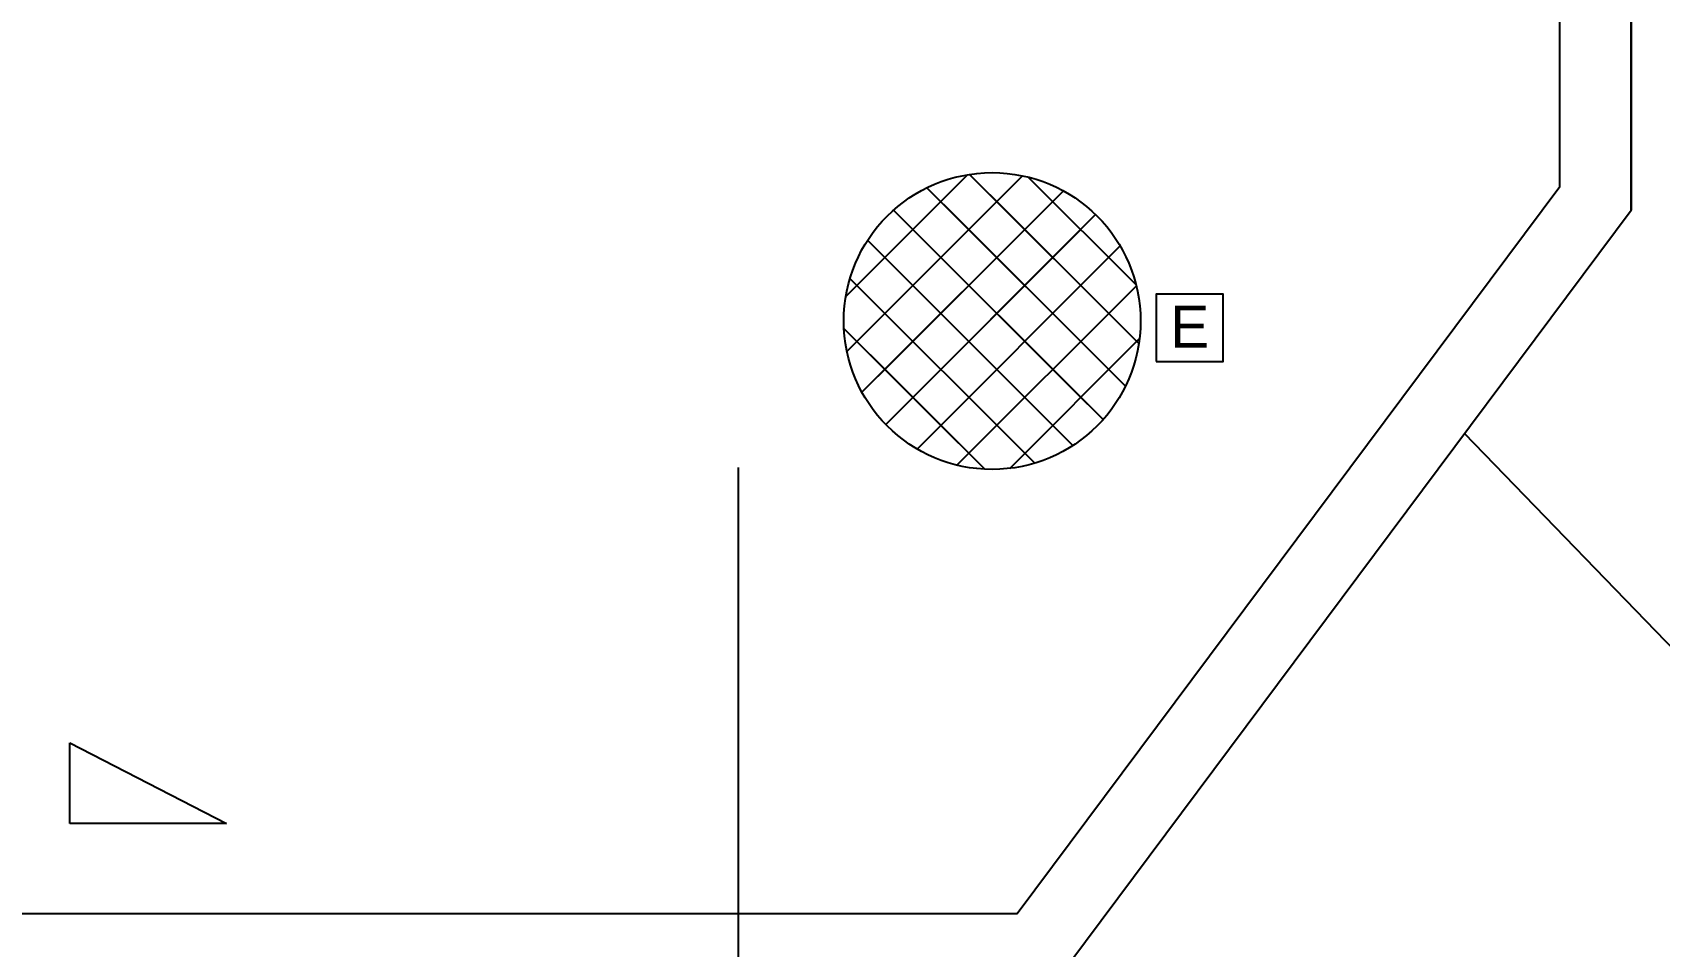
# Model space of a CAD drawing. Header units: millimetres. Extents: x -3782782348 to 131293, y -36553 to 57271.
# Drawn here: x 90785.1 to 91196.2, y 36873.9 to 37104.9 of the extents above; entities that cross this region are included whole.
import ezdxf
from ezdxf.enums import TextEntityAlignment as Align

# ---------------------------------------------------------------- set-up
doc = ezdxf.new("R2010")
doc.units = ezdxf.units.MM
doc.header["$LTSCALE"] = 0.01
doc.layers.add('VVF-SIMBOLI', color=7, linetype='Continuous', true_color=0xe60000)
doc.layers.add('X_MURI', color=8, linetype='Continuous')
doc.styles.add('ARIAL', font='arial.ttf')

# ---------------------------------------------------------------- blocks, each defined once
blk = doc.blocks.new('Estintore')
at = {"layer": 'VVF-SIMBOLI', "color": 1}
blk.add_lwpolyline([(-0.531, -0.531), (0, -0.531), (0, 0), (-0.531, 0)], close=True, dxfattribs=at)
at = {"layer": 'VVF-SIMBOLI', "color": 1, "style": 'ARIAL'}
blk.add_text('E', height=0.332, dxfattribs=at).set_placement((-0.266, -0.421), align=Align.CENTER)

msp = doc.modelspace()

# ---------------------------------------------------------------- hatches: boundary and pattern name
at = {"layer": 'X_MURI', "ltscale": 4}
h = msp.add_hatch(dxfattribs=at)
h.set_pattern_fill('_USER', color=256, scale=10, angle=45, style=0, double=1, pattern_type=0)
h.set_pattern_definition([(45, (139069.621, 4436.309), (-7.0710678, 7.0710678), []), (135, (139069.621, 4436.309), (-7.0710678, -7.0710678), [])])
h.paths.add_polyline_path([(90990.12, 37032.02, 1), (91065.12, 37032.02, 1)])
h = msp.add_hatch(dxfattribs=at)
h.set_pattern_fill('_USER', color=256, scale=10, angle=45, style=0, double=1, pattern_type=0)
h.set_pattern_definition([(45, (139069.621, 4436.309), (-7.0710678, 7.0710678), []), (135, (139069.621, 4436.309), (-7.0710678, -7.0710678), [])])
h.paths.add_polyline_path([(90995.62, 37032.02, 1), (91059.62, 37032.02, 1)])

# ---------------------------------------------------------------- linework, layer by layer
for p, q in [((91189.05, 37358.45), (91189.05, 37060)), ((91240.09, 36907.32), (91146.95, 37003.58, 0)), ((90794.52, 36905.03), (90794.52, 36925.36)), ((90794.52, 36925.36), (90834.17, 36905.03)), ((90834.17, 36905.03), (90794.52, 36905.03))]:
    msp.add_line(p, q, dxfattribs=at)
at = {"layer": 'X_MURI', "ltscale": 4, "elevation": 0}
for points in [[(90248.35, 36882.26), (90476.37, 36882.26), (91033.98, 36882.26), (91171.05, 37065.98), (91171.05, 37689.85)], [(90676.63, 36864.26), (91043.01, 36864.26), (91189.05, 37060), (91189.05, 37302.5)], [(90963.48, 36995.02), (90963.48, 35757.02), (90423.48, 35757.02), (90423.48, 36995.02)]]:
    msp.add_lwpolyline(points, dxfattribs=at)
at = {"layer": 'X_MURI', "ltscale": 4}
msp.add_circle((91027.62, 37032.02, 0), 37.5, dxfattribs=at)
msp.add_circle((91027.62, 37032.02, 0), 37.5, dxfattribs=at)

# ---------------------------------------------------------------- block references
at = {"layer": 'X_MURI', "ltscale": 4, "xscale": 32, "yscale": 32, "zscale": 32}
msp.add_blockref('Estintore', (91086.03, 37038.77, 0), dxfattribs=at)
msp.add_blockref('Estintore', (91086.03, 37038.77, 0), dxfattribs=at)

doc.saveas('drawing.dxf')
